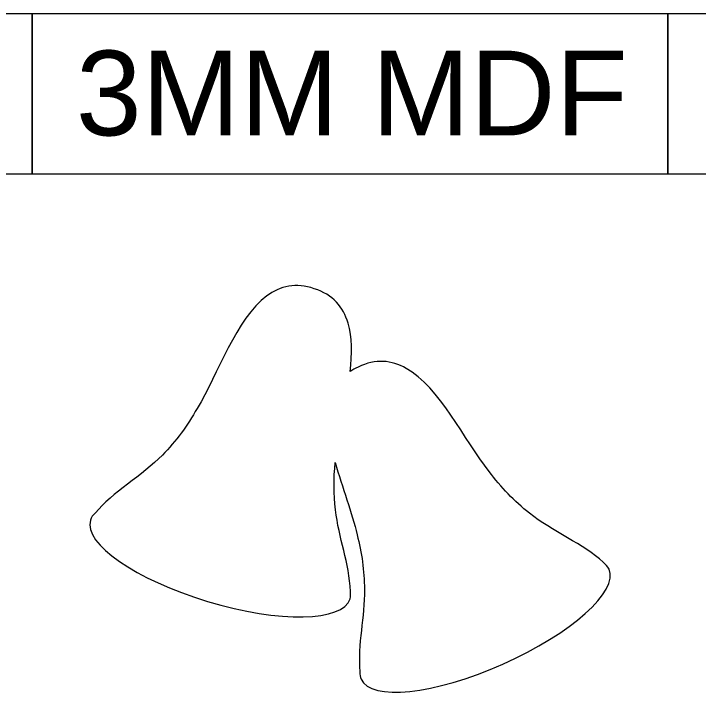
# Model space of a CAD drawing. Header units: millimetres. Extents: x -1421 to 1627, y -249 to 386.
# Drawn here: x 89 to 636, y -163 to 386 of the extents above; entities that cross this region are included whole.
import ezdxf

# ---------------------------------------------------------------- set-up
doc = ezdxf.new("R2010")
doc.units = ezdxf.units.MM
doc.header["$MEASUREMENT"] = 0
doc.layers.add('Camada 1', color=7, linetype='Continuous')
doc.styles.add('0', font='arial.ttf', dxfattribs={"height": 1})

msp = doc.modelspace()

# ---------------------------------------------------------------- linework, layer by layer
at = {"layer": 'Camada 1', "color": 142, "lineweight": 18}
for points in [[(-404.5285, 257.9831), (103.4715, 257.9831), (103.4715, 385.8307), (-404.5285, 385.8307), (-404.5285, 257.9831)], [(103.4715, 257.9831), (611.4715, 257.9831), (611.4715, 385.8307), (103.4715, 385.8307), (103.4715, 257.9831)], [(611.4715, 257.9831), (1119.4715, 257.9831), (1119.4715, 385.8307), (611.4715, 385.8307), (611.4715, 257.9831)]]:
    msp.add_lwpolyline(points, close=True, dxfattribs=at)
at = {"layer": 'Camada 1', "color": 250, "lineweight": 20}
msp.add_open_spline([(355.8722, 138.7959), (359.2822, 127.5619), (359.1217, 114.1091), (357.4553, 99.9965), (357.4553, 99.9965), (359.4146, 101.2976), (361.5624, 102.4856), (363.9109, 103.5495), (363.9109, 103.5495), (377.8392, 110.5914), (390.7006, 109.0509), (402.3106, 102.6017), (402.3106, 102.6017), (429.014, 87.7682), (448.7928, 45.3316), (468.6889, 20.308), (468.6889, 20.308), (478.0776, 7.601), (488.7884, -3.5543), (500.821, -13.1577), (500.821, -13.1577), (518.6738, -27.4061), (544.7617, -38.0681), (559.6871, -52.2591), (559.6871, -52.2591), (559.6871, -52.2591), (559.682, -52.2584), (559.682, -52.2584), (559.682, -52.2584), (561.889, -53.7459), (563.5156, -55.5766), (564.4841, -57.7605), (564.4841, -57.7605), (572.3139, -75.4175), (534.2944, -109.4052), (479.5653, -133.6741), (479.5653, -133.6741), (424.8362, -157.943), (374.1221, -163.303), (366.2923, -145.646), (366.2923, -145.646), (365.5118, -143.8859), (365.1942, -141.9612), (365.2961, -139.9021), (365.2961, -139.9021), (365.2961, -139.9021), (365.2883, -139.9153), (365.2883, -139.9153), (365.2883, -139.9153), (363.4006, -117.1794), (369.2782, -96.3945), (369.0428, -73.8097), (369.0428, -73.8097), (368.891, -59.2439), (366.9138, -44.7298), (363.1109, -30.2673), (363.1109, -30.2673), (359.2286, -13.0459), (351.1864, 7.4753), (345.6339, 27.4699), (345.6339, 27.4699), (344.3507, 14.7014), (344.425, 2.0637), (345.857, -10.4431), (345.857, -10.4431), (348.4263, -32.8825), (356.8379, -52.7772), (357.7865, -75.5715), (357.7865, -75.5715), (357.7865, -75.5715), (357.7769, -75.5595), (357.7769, -75.5595), (357.7769, -75.5595), (358.1336, -77.59), (358.0575, -79.5392), (357.5013, -81.3828), (357.5013, -81.3828), (351.9235, -99.8748), (300.9363, -100.8501), (243.6183, -83.5609), (243.6183, -83.5609), (186.3005, -66.2717), (144.3569, -37.2651), (149.9349, -18.7729), (149.9349, -18.7729), (150.6247, -16.4857), (152.0116, -14.4673), (154.0146, -12.7181), (154.0146, -12.7181), (167.061, 3.2148), (191.6239, 17.032), (207.5703, 33.3859), (207.5703, 33.3859), (218.3183, 44.4083), (227.5618, 56.8066), (235.3009, 70.5805), (235.3009, 70.5805), (251.9376, 97.8799), (266.2971, 142.4431), (290.9531, 160.476), (290.9531, 160.476), (301.673, 168.316), (314.2438, 171.4408), (328.9383, 166.182), (328.9383, 166.182), (343.844, 161.5558), (352.0146, 151.5042), (355.8722, 138.7959)], degree=3, knots=[0, 0, 0, 0, 0.03571429, 0.03571429, 0.03571429, 0.03571429, 0.07142857, 0.07142857, 0.07142857, 0.07142857, 0.10714286, 0.10714286, 0.10714286, 0.10714286, 0.14285714, 0.14285714, 0.14285714, 0.14285714, 0.17857143, 0.17857143, 0.17857143, 0.17857143, 0.21428571, 0.21428571, 0.21428571, 0.21428571, 0.25, 0.25, 0.25, 0.25, 0.28571429, 0.28571429, 0.28571429, 0.28571429, 0.32142857, 0.32142857, 0.32142857, 0.32142857, 0.35714286, 0.35714286, 0.35714286, 0.35714286, 0.39285714, 0.39285714, 0.39285714, 0.39285714, 0.42857143, 0.42857143, 0.42857143, 0.42857143, 0.46428571, 0.46428571, 0.46428571, 0.46428571, 0.5, 0.5, 0.5, 0.5, 0.53571429, 0.53571429, 0.53571429, 0.53571429, 0.57142857, 0.57142857, 0.57142857, 0.57142857, 0.60714286, 0.60714286, 0.60714286, 0.60714286, 0.64285714, 0.64285714, 0.64285714, 0.64285714, 0.67857143, 0.67857143, 0.67857143, 0.67857143, 0.71428571, 0.71428571, 0.71428571, 0.71428571, 0.75, 0.75, 0.75, 0.75, 0.78571429, 0.78571429, 0.78571429, 0.78571429, 0.82142857, 0.82142857, 0.82142857, 0.82142857, 0.85714286, 0.85714286, 0.85714286, 0.85714286, 0.89285714, 0.89285714, 0.89285714, 0.89285714, 0.92857143, 0.92857143, 0.92857143, 0.92857143, 1, 1, 1, 1], dxfattribs=at)

# ---------------------------------------------------------------- texts
at = {"layer": 'Camada 1', "color": 142, "style": '0'}
msp.add_text('3MM MDF', height=67.67028, dxfattribs=at).set_placement((138.381, 288.6827))

doc.saveas('drawing.dxf')
